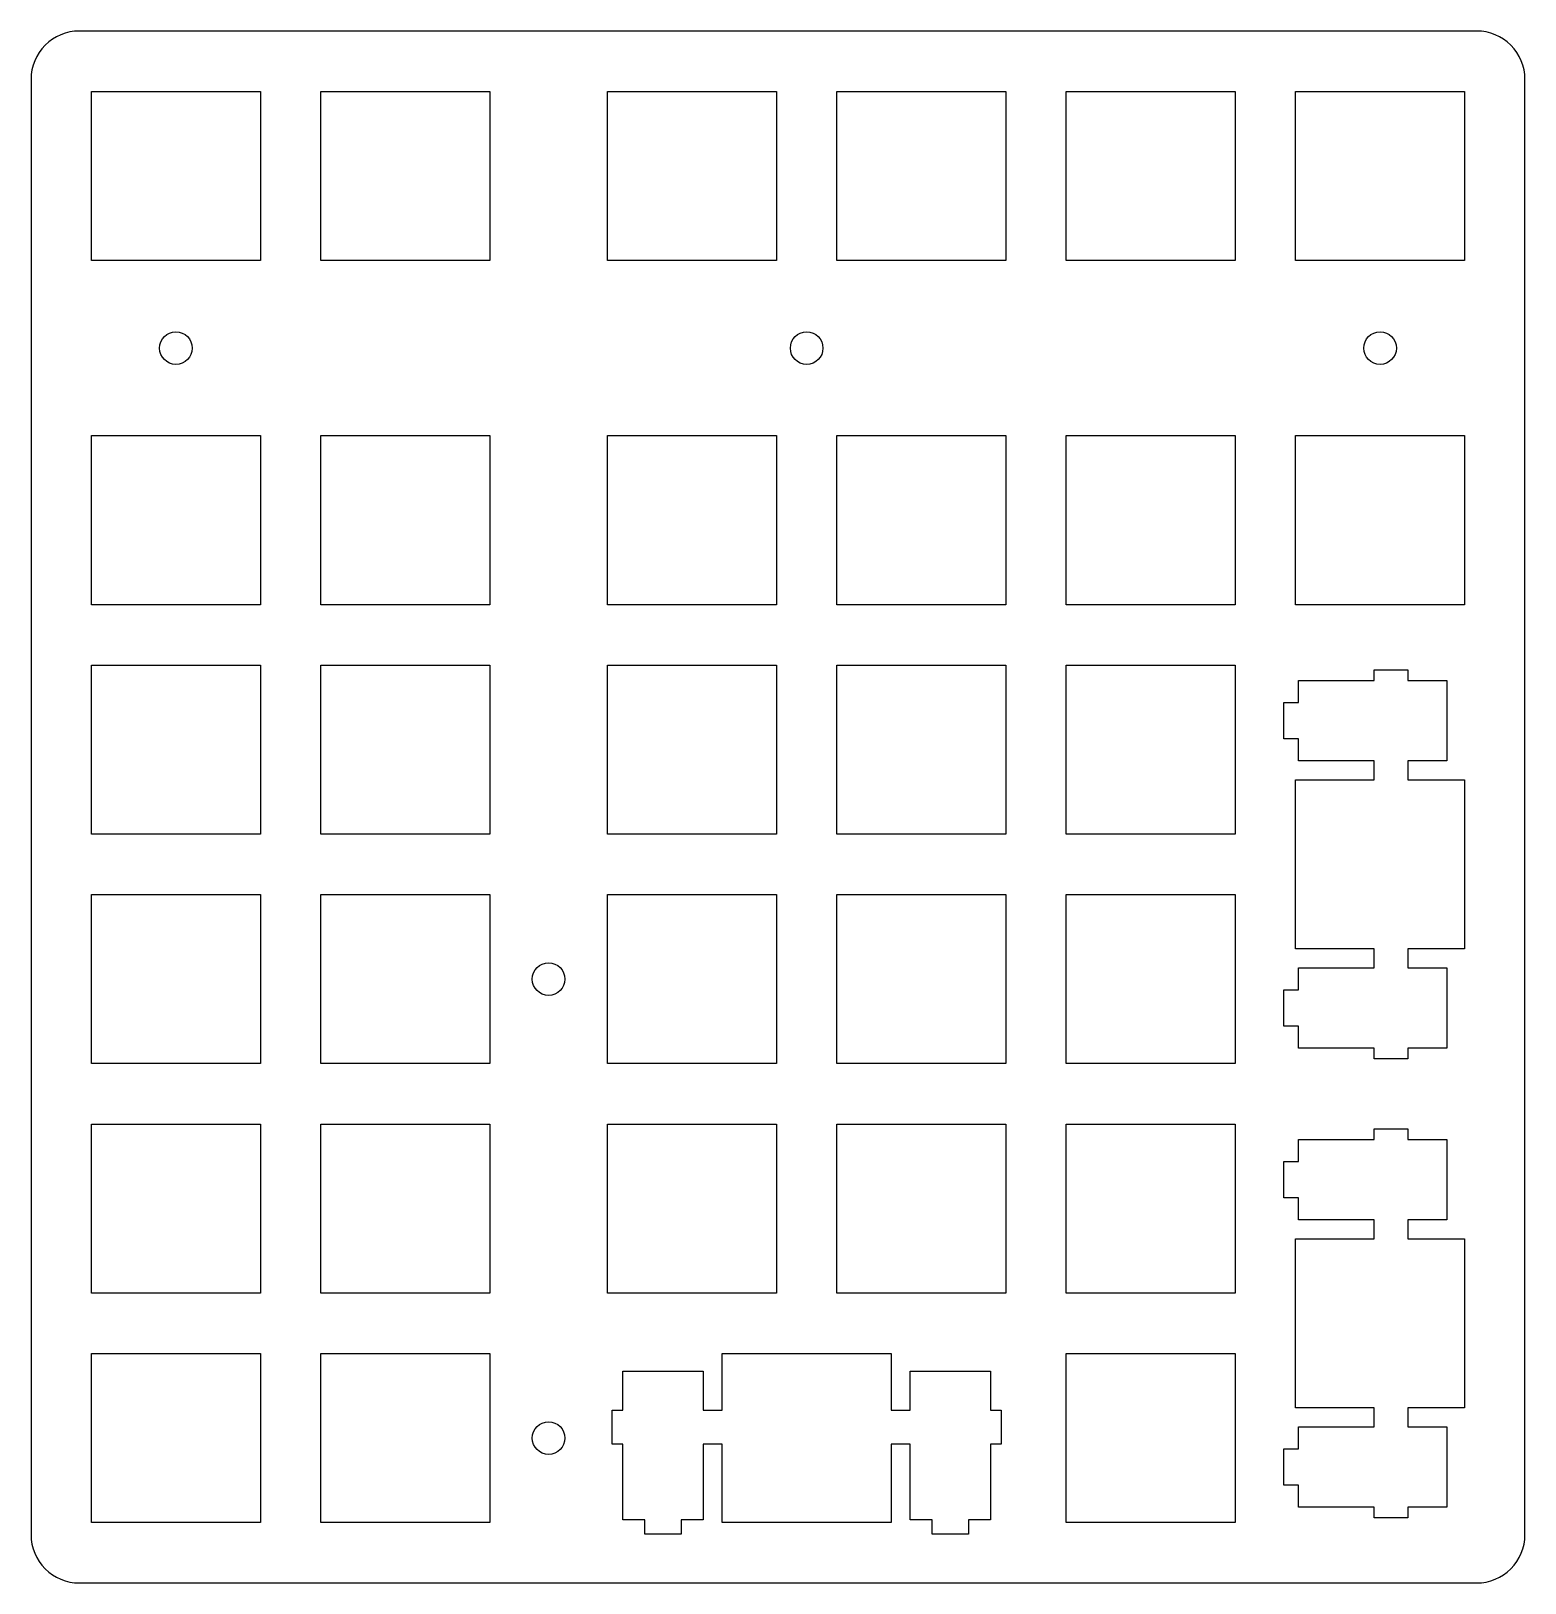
# Model space of a CAD drawing. Header units: millimetres. Extents: x 0 to 124, y 0 to 129.
import ezdxf

# ---------------------------------------------------------------- set-up
doc = ezdxf.new("R2010")
doc.units = ezdxf.units.MM
doc.layers.get('0').update_dxf_attribs({"linetype": 'CONTINUOUS'})

msp = doc.modelspace()

# ---------------------------------------------------------------- linework, layer by layer
msp.add_lwpolyline([(4, 128.5, 0.4142136), (0, 124.5), (0, 4, 0.4142136), (4, 0), (119.75, 0, 0.4142136), (123.75, 4), (123.75, 124.5, 0.4142136), (119.75, 128.5)], format="xyb", close=True)
for points in [[(19, 109.5), (5, 109.5), (5, 123.5), (19, 123.5)], [(38, 109.5), (24, 109.5), (24, 123.5), (38, 123.5)], [(47.75, 109.5), (47.75, 123.5), (61.75, 123.5), (61.75, 109.5)], [(66.75, 123.5), (80.75, 123.5), (80.75, 109.5), (66.75, 109.5)], [(85.75, 123.5), (99.75, 123.5), (99.75, 109.5), (85.75, 109.5)], [(104.75, 123.5), (118.75, 123.5), (118.75, 109.5), (104.75, 109.5)], [(5, 81), (5, 95), (19, 95), (19, 81)], [(38, 81), (24, 81), (24, 95), (38, 95)], [(47.75, 81), (47.75, 95), (61.75, 95), (61.75, 81)], [(80.75, 95), (80.75, 81), (66.75, 81), (66.75, 95)], [(99.75, 81), (85.75, 81), (85.75, 95), (99.75, 95)], [(104.75, 81), (104.75, 95), (118.75, 95), (118.75, 81)], [(19, 76), (19, 62), (5, 62), (5, 76)], [(38, 76), (38, 62), (24, 62), (24, 76)], [(61.75, 76), (61.75, 62), (47.75, 62), (47.75, 76)], [(66.75, 62), (66.75, 76), (80.75, 76), (80.75, 62)], [(99.75, 62), (85.75, 62), (85.75, 76), (99.75, 76)], [(117.28, 68.075), (114.05, 68.075), (114.05, 66.5), (118.75, 66.5), (118.75, 52.5), (114.05, 52.5), (114.05, 50.925), (117.28, 50.925), (117.28, 44.275), (114.05, 44.275), (114.05, 43.4), (111.25, 43.4), (111.25, 44.275), (104.98, 44.275), (104.98, 46.1), (103.78, 46.1), (103.78, 49.1), (104.98, 49.1), (104.98, 50.925), (111.25, 50.925), (111.25, 52.5), (104.75, 52.5), (104.75, 66.5), (111.25, 66.5), (111.25, 68.075), (104.98, 68.075), (104.98, 69.9), (103.78, 69.9), (103.78, 72.9), (104.98, 72.9), (104.98, 74.725), (111.25, 74.725), (111.25, 75.6), (114.05, 75.6), (114.05, 74.725), (117.28, 74.725)], [(5, 43), (5, 57), (19, 57), (19, 43)], [(38, 43), (24, 43), (24, 57), (38, 57)], [(47.75, 43), (47.75, 57), (61.75, 57), (61.75, 43)], [(66.75, 43), (66.75, 57), (80.75, 57), (80.75, 43)], [(99.75, 57), (99.75, 43), (85.75, 43), (85.75, 57)], [(5, 38), (19, 38), (19, 24), (5, 24)], [(24, 38), (38, 38), (38, 24), (24, 24)], [(47.75, 38), (61.75, 38), (61.75, 24), (47.75, 24)], [(80.75, 24), (66.75, 24), (66.75, 38), (80.75, 38)], [(99.75, 24), (85.75, 24), (85.75, 38), (99.75, 38)], [(111.25, 30.075), (104.98, 30.075), (104.98, 31.9), (103.78, 31.9), (103.78, 34.9), (104.98, 34.9), (104.98, 36.725), (111.25, 36.725), (111.25, 37.6), (114.05, 37.6), (114.05, 36.725), (117.28, 36.725), (117.28, 30.075), (114.05, 30.075), (114.05, 28.5), (118.75, 28.5), (118.75, 14.5), (114.05, 14.5), (114.05, 12.925), (117.28, 12.925), (117.28, 6.275), (114.05, 6.275), (114.05, 5.4), (111.25, 5.4), (111.25, 6.275), (104.98, 6.275), (104.98, 8.1), (103.78, 8.1), (103.78, 11.1), (104.98, 11.1), (104.98, 12.925), (111.25, 12.925), (111.25, 14.5), (104.75, 14.5), (104.75, 28.5), (111.25, 28.5)], [(5, 19), (19, 19), (19, 5), (5, 5)], [(24, 19), (38, 19), (38, 5), (24, 5)], [(49.025, 5.23), (49.025, 11.5), (48.15, 11.5), (48.15, 14.3), (49.025, 14.3), (49.025, 17.53), (55.675, 17.53), (55.675, 14.3), (57.25, 14.3), (57.25, 19), (71.25, 19), (71.25, 14.3), (72.825, 14.3), (72.825, 17.53), (79.475, 17.53), (79.475, 14.3), (80.35, 14.3), (80.35, 11.5), (79.475, 11.5), (79.475, 5.23), (77.65, 5.23), (77.65, 4.03), (74.65, 4.03), (74.65, 5.23), (72.825, 5.23), (72.825, 11.5), (71.25, 11.5), (71.25, 5), (57.25, 5), (57.25, 11.5), (55.675, 11.5), (55.675, 5.23), (53.85, 5.23), (53.85, 4.03), (50.85, 4.03), (50.85, 5.23)], [(85.75, 5), (85.75, 19), (99.75, 19), (99.75, 5)]]:
    msp.add_lwpolyline(points, close=True)
for centre in [(12, 102.25), (64.25, 102.25), (111.75, 102.25), (42.875, 50), (42.875, 12)]:
    msp.add_circle(centre, 1.35)

doc.saveas('drawing.dxf')
